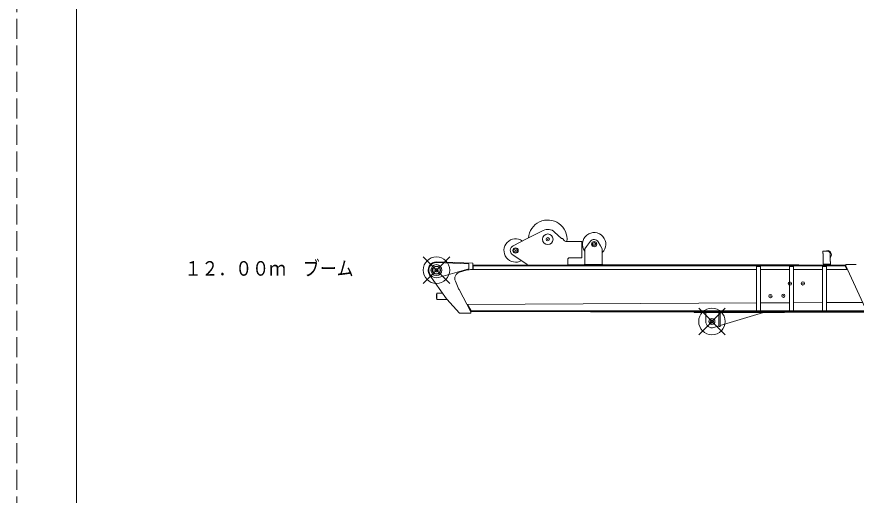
# Model space of a CAD drawing. Units: millimetres on the paper. Extents: x -420 to 420, y -297 to 297.
# Drawn here: x -420.5 to -293.8, y 18.2 to 90.3 of the extents above; entities that cross this region are included whole.
import ezdxf
from ezdxf.enums import TextEntityAlignment as Align

# ---------------------------------------------------------------- set-up
doc = ezdxf.new("R2010")
doc.units = ezdxf.units.MM
doc.header["$PDMODE"] = 32
doc.header["$PDSIZE"] = 0.5
doc.linetypes.add('DASHED3', pattern=[4, 3, -1])
doc.layers.add('0-0_0', color=7, linetype='Continuous', lineweight=18)
doc.layers.add('0-1_1', color=7, linetype='DASHED3', lineweight=18)
doc.styles.add('ＭＳ ゴシック', font='')
doc.styles.get('ＭＳ ゴシック').set_extended_font_data('MS Gothic')

msp = doc.modelspace()

# ---------------------------------------------------------------- linework, layer by layer
at = {"layer": '0-0_0'}
for p, q in [((-341.053, 58.1), (-343.475, 56.864)), ((-343.491, 56.864), (-345.588, 55.786)), ((-338.279, 56.864), (-338.371, 56.95)), ((-337.839, 56.532), (-338.171, 56.864)), ((-335.241, 56.444), (-337.627, 56.444)), ((-335.241, 53.984), (-335.241, 56.444)), ((-359.171, 50.114), (-355.171, 54.114)), ((-359.171, 54.114), (-355.171, 50.114)), ((-343.491, 52.984), (-345.66, 54.405)), ((-337.351, 53.684), (-337.351, 52.864)), ((-335.241, 53.984), (-337.051, 53.984)), ((-343.491, 52.984), (-343.491, 52.864)), ((-337.351, 52.864), (-343.491, 52.864)), ((-317.591, 42.374), (-313.591, 46.374)), ((-317.591, 46.374), (-313.591, 42.374))]:
    msp.add_line(p, q, dxfattribs=at)
at = {"layer": '0-0_0', "color": 5}
for p, q in [((-334.534, 55.691), (-333.918, 56.461)), ((-334.534, 55.691), (-334.784, 55.324)), ((-334.784, 52.954), (-334.784, 55.324)), ((-352.271, 53.083), (-357.129, 53.263)), ((-351.671, 53.16), (-357.125, 53.363)), ((-352.271, 52.304), (-356.859, 51.008)), ((-352.662, 52.091), (-353.669, 51.806)), ((-352.271, 52.304), (-352.271, 53.083)), ((-351.671, 52.204), (-351.845, 52.204)), ((-351.671, 52.204), (-351.671, 53.16)), ((-350.566, 52.864), (-351.671, 52.864)), ((-295.411, 52.794), (-351.671, 52.794)), ((-295.484, 52.754), (-351.611, 52.754)), ((-351.611, 52.204), (-351.611, 52.754)), ((-308.891, 52.204), (-351.611, 52.204)), ((-295.411, 52.864), (-350.566, 52.864)), ((-334.951, 52.909), (-337.271, 52.909)), ((-337.271, 52.864), (-337.271, 52.909)), ((-334.951, 52.864), (-334.951, 52.909)), ((-334.871, 52.864), (-334.871, 52.954)), ((-331.991, 52.864), (-331.991, 52.909)), ((-315.494, 52.909), (-331.991, 52.909)), ((-315.607, 52.864), (-315.607, 52.909)), ((-315.494, 52.864), (-315.494, 52.934)), ((-308.859, 52.714), (-308.891, 52.714)), ((-308.891, 52.714), (-308.891, 46.007)), ((-308.323, 52.737), (-308.859, 52.737)), ((-308.859, 52.737), (-308.859, 52.66)), ((-308.365, 52.66), (-308.827, 52.66)), ((-308.323, 52.737), (-308.323, 52.66)), ((-308.291, 52.714), (-308.323, 52.714)), ((-308.291, 52.714), (-308.291, 46.007)), ((-303.891, 52.204), (-308.291, 52.204)), ((-303.891, 52.714), (-303.891, 46.007)), ((-303.859, 52.714), (-303.891, 52.714)), ((-303.859, 52.737), (-303.859, 52.66)), ((-303.323, 52.737), (-303.859, 52.737)), ((-303.365, 52.66), (-303.827, 52.66)), ((-303.323, 52.737), (-303.323, 52.66)), ((-303.291, 52.714), (-303.323, 52.714)), ((-303.291, 52.714), (-303.291, 46.007)), ((-298.891, 52.204), (-303.291, 52.204)), ((-298.891, 52.714), (-298.891, 46.007)), ((-298.859, 52.714), (-298.891, 52.714)), ((-298.323, 52.737), (-298.859, 52.737)), ((-298.859, 52.737), (-298.859, 52.66)), ((-298.365, 52.66), (-298.827, 52.66)), ((-298.323, 52.737), (-298.323, 52.66)), ((-298.291, 52.714), (-298.323, 52.714)), ((-298.291, 52.714), (-298.291, 46.007)), ((-295.228, 52.204), (-298.291, 52.204)), ((-295.228, 52.204), (-295.484, 52.754)), ((-295.471, 52.794), (-295.471, 52.864)), ((-292.223, 45.897), (-295.411, 52.74)), ((-355.671, 47.8), (-358.195, 51.396)), ((-354.314, 50.444), (-353.87, 49.426)), ((-357.161, 48.494), (-357.161, 47.834)), ((-357.101, 48.494), (-357.161, 48.494)), ((-357.101, 48.654), (-357.101, 47.674)), ((-356.271, 48.654), (-357.101, 48.654)), ((-353.764, 49.207), (-351.961, 45.847)), ((-357.161, 47.834), (-357.101, 47.834)), ((-355.563, 47.674), (-357.101, 47.674)), ((-353.671, 45.647), (-355.616, 47.731)), ((-352.466, 46.917), (-308.891, 47.166)), ((-308.291, 47.17), (-303.891, 47.195)), ((-303.291, 47.198), (-298.891, 47.223)), ((-298.291, 47.227), (-292.923, 47.257)), ((-351.961, 45.647), (-353.671, 45.647)), ((-292.237, 45.927), (-352.004, 45.927)), ((-333.996, 45.867), (-351.972, 45.867)), ((-351.961, 45.847), (-351.961, 45.647)), ((-351.906, 45.927), (-351.906, 45.867)), ((-333.961, 45.927), (-333.996, 45.867)), ((-333.931, 45.927), (-333.901, 45.847)), ((-292.081, 45.847), (-333.901, 45.847)), ((-318.291, 45.847), (-318.291, 45.737)), ((-304.641, 45.737), (-318.291, 45.737)), ((-316.541, 45.737), (-316.541, 44.374)), ((-314.551, 45.737), (-314.551, 43.597)), ((-307.823, 45.737), (-314.361, 43.755)), ((-308.859, 46.007), (-308.891, 46.007)), ((-308.859, 45.985), (-308.859, 46.007)), ((-308.323, 45.985), (-308.859, 45.985)), ((-308.323, 45.985), (-308.323, 46.007)), ((-308.291, 46.007), (-308.323, 46.007)), ((-304.641, 45.847), (-304.641, 45.737)), ((-292.081, 45.777), (-304.641, 45.777)), ((-303.323, 45.985), (-303.859, 45.985)), ((-303.291, 46.007), (-303.323, 46.007)), ((-303.323, 45.985), (-303.323, 46.007)), ((-298.859, 46.007), (-298.891, 46.007)), ((-298.859, 45.985), (-298.859, 46.007)), ((-298.323, 45.985), (-298.859, 45.985)), ((-298.291, 46.007), (-298.323, 46.007)), ((-298.323, 45.985), (-298.323, 46.007)), ((-314.551, 43.697), (-315.316, 43.465))]:
    msp.add_line(p, q, dxfattribs=at)
at = {"layer": '0-0_0', "color": 3}
for p, q in [((-298.866, 54.639), (-298.866, 54.959)), ((-298.866, 54.959), (-298.821, 54.959)), ((-298.866, 54.639), (-298.821, 54.639)), ((-298.821, 54.959), (-298.021, 54.959)), ((-298.821, 53.069), (-298.821, 54.639)), ((-297.771, 54.709), (-298.021, 54.959)), ((-297.771, 53.394), (-297.771, 54.709)), ((-297.771, 53.394), (-297.711, 53.394)), ((-297.711, 52.954), (-297.711, 53.394)), ((-298.821, 53.024), (-298.821, 53.069)), ((-298.821, 53.024), (-297.771, 53.024)), ((-298.781, 52.864), (-298.781, 53.024)), ((-297.771, 52.954), (-297.771, 53.024)), ((-297.771, 52.954), (-297.711, 52.954))]:
    msp.add_line(p, q, dxfattribs=at)
at = {"layer": '0-0_0'}
msp.add_lwpolyline([(-338.171, 56.864), (-338.279, 56.864), (-339.348, 57.861)], dxfattribs=at)
at = {"layer": '0-0_0', "color": 5}
for points in [[(-332.159, 52.954), (-332.159, 55.324), (-332.409, 55.797), (-332.776, 56.392)], [(-332.071, 52.864), (-332.071, 52.954), (-334.871, 52.954)], [(-302.494, 52.864), (-302.494, 52.934), (-315.494, 52.934)], [(-293.824, 52.954), (-295.411, 52.954), (-295.411, 52.74)], [(-292.322, 45.967), (-351.953, 45.967), (-352.466, 46.917)], [(-314.361, 45.737), (-314.361, 43.597), (-314.551, 43.597)], [(-303.859, 45.985), (-303.859, 46.007), (-303.891, 46.007)]]:
    msp.add_lwpolyline(points, dxfattribs=at)
at = {"layer": '0-0_0', "color": 3}
msp.add_lwpolyline([(-297.961, 52.864), (-297.961, 53.024), (-298.781, 53.024)], dxfattribs=at)
at = {"layer": '0-0_0'}
for centre, radius in [((-340.371, 56.764), 0.8), ((-345.221, 55.074), 0.4), ((-357.171, 52.114), 2), ((-315.591, 44.374), 2)]:
    msp.add_circle(centre, radius, dxfattribs=at)
at = {"layer": '0-0_0', "color": 5}
for centre, radius in [((-333.371, 56.024), 0.4), ((-357.171, 52.114), 0.826), ((-357.171, 52.114), 0.62), ((-357.171, 52.114), 0.62), ((-357.171, 52.114), 0.55), ((-315.591, 44.374), 0.45)]:
    msp.add_circle(centre, radius, dxfattribs=at)
for centre, radius, start, end in [((-340.371, 56.764), 2.905, 353.67575, 175.95664), ((-333.371, 56.024), 0.7, 31.67116, 141.37417), ((-357.171, 52.114), 1.25, 87.59386, 215.05294), ((-357.171, 52.114), 1.15, 87.86675, 285.78378), ((-351.845, 49.204), 3, 90, 105.7946), ((-353.397, 50.844), 1, 105.7946, 203.5466), ((-351.12, 50.625), 3, 203.5466, 208.21297), ((-355.151, 48.164), 0.635, 215.05294, 223.01636), ((-315.591, 44.374), 0.95, 180, 286.87045)]:
    msp.add_arc(centre, radius, start, end, dxfattribs=at)
at = {"layer": '0-0_0'}
for centre, radius, start, end in [((-340.371, 56.764), 1.5, 46.99886, 116.88376), ((-345.221, 55.074), 0.8, 117.23101, 236.76567), ((-337.627, 56.744), 0.3, 225, 270), ((-337.051, 53.684), 0.3, 90, 180)]:
    msp.add_arc(centre, radius, start, end, dxfattribs=at)
at = {"layer": '0-0_0', "color": 4}
for centre, start, end in [((-333.371, 56.024), 313.52819, 216.64512), ((-345.221, 55.074), 54.26671, 299.72998)]:
    msp.add_arc(centre, 1.76, start, end, dxfattribs=at)
at = {"layer": '0-0_0', "color": 3}
msp.add_arc((-298.171, 54.459), 0.6, 311.81031, 123.55731, dxfattribs=at)
at = {"layer": '0-0_0'}
for p in [(-340.371, 56.764), (-333.371, 56.024), (-345.221, 55.074), (-357.171, 52.114), (-357.171, 52.114), (-303.821, 50.094), (-301.871, 50.114), (-306.771, 48.204), (-304.821, 48.244), (-315.591, 44.374), (-315.591, 44.374)]:
    msp.add_point(p, dxfattribs=at)
at = {"layer": '0-1_1'}
msp.add_line((-420.5, -297), (-420.5, 297), dxfattribs=at)
at = {"layer": '0-1_1', "linetype": 'Continuous'}
msp.add_line((-411.5, 284), (-411.5, -286), dxfattribs=at)

# ---------------------------------------------------------------- texts
at = {"layer": '0-0_0', "style": 'ＭＳ ゴシック', "width": 0.85}
msp.add_text('１２．００ｍ\u3000ブーム', height=2.199, dxfattribs=at).set_placement((-395.171, 50.614), align=Align.BOTTOM_LEFT)

doc.saveas('drawing.dxf')
